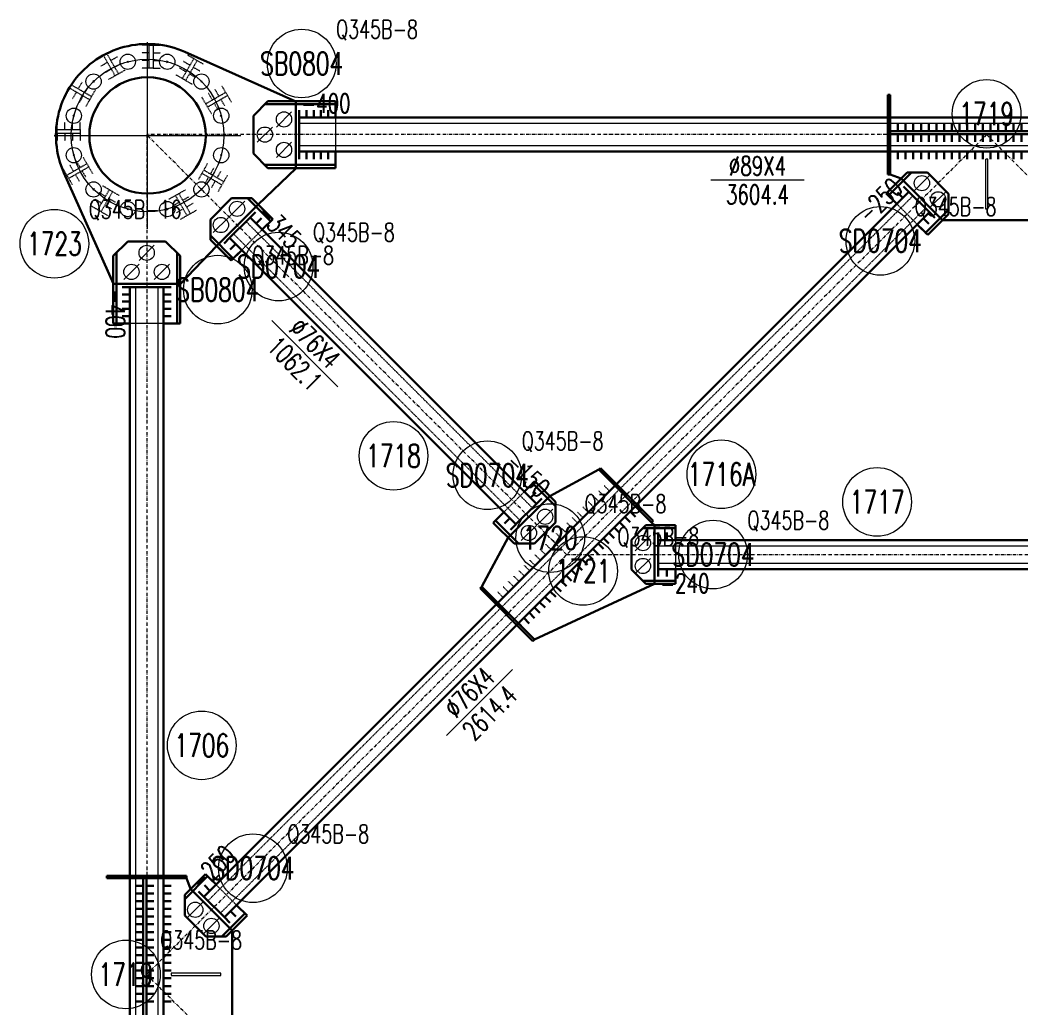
# Model space of a CAD drawing. Extents: x 200306 to 244369, y -126880 to -87343.
# Drawn here: x 207257 to 209884, y -112547 to -109954 of the extents above; entities that cross this region are included whole.
import ezdxf
from ezdxf.enums import TextEntityAlignment as Align

# ---------------------------------------------------------------- set-up
doc = ezdxf.new("R2010")
doc.units = 0
doc.header["$MEASUREMENT"] = 0
doc.linetypes.add('Dash', pattern=[2.75, 2, -0.75])
doc.linetypes.add('DashDot', pattern=[15.6, 9, -3, 0.6, -3])
doc.layers.get('0').update_dxf_attribs({"linetype": 'CONTINUOUS', "lineweight": 25})
doc.styles.get("Standard").update_dxf_attribs({"font": 'simplex.shx', "width": 0.7, "height": 3, "bigfont": 'gbhzfs.shx'})

# ---------------------------------------------------------------- blocks, each defined once
blk = doc.blocks.new('M20X55S')
at = {"color": 3, "linetype": 'Continuous', "lineweight": 13}
blk.add_line((-1, -1), (1, 1), dxfattribs=at)
blk.add_circle((0, 0), 1, dxfattribs=at)
blk = doc.blocks.new('DefaultBolt')
at = {"color": 3, "linetype": 'Continuous', "lineweight": 13}
for p, q in [((-0.1, -0.1), (0.1, 0.1)), ((0.1, -0.1), (-0.1, 0.1))]:
    blk.add_line(p, q, dxfattribs=at)
blk.add_circle((0, 0), 1, dxfattribs=at)

msp = doc.modelspace()

# ---------------------------------------------------------------- linework, layer by layer
at = {"color": 2, "linetype": 'Continuous', "lineweight": 13}
for p, q in [((207591.18609, -110501.70176), (207591.18609, -110011.70176)), ((207346.18609, -110256.70176), (207836.18609, -110256.70176))]:
    msp.add_line(p, q, dxfattribs=at)
at = {"color": 1, "linetype": 'Dash', "lineweight": 20}
for p, q in [((207484.73528, -110042.64409), (207502.04177, -110032.65218)), ((207595.78944, -110019.52196), (207575.90935, -110019.52196)), ((207595.78944, -110039.65955), (207575.90935, -110039.65955)), ((207595.78944, -110019.52196), (207605.72948, -110019.52196)), ((207595.78944, -110079.93474), (207595.78944, -110019.52196)), ((207605.72948, -110019.52196), (207625.60957, -110019.52196)), ((207605.72948, -110019.52196), (207605.72948, -110079.93474)), ((207605.72948, -110039.65955), (207625.60957, -110039.65955)), ((207476.08204, -110047.64004), (207458.77555, -110057.63194)), ((207486.16507, -110065.10437), (207468.85859, -110075.09628)), ((207476.08204, -110047.64004), (207484.73528, -110042.64409)), ((207506.33115, -110100.03304), (207476.08204, -110047.64004)), ((207484.73528, -110042.64409), (207514.98439, -110095.03708)), ((207494.81832, -110060.10842), (207512.1248, -110050.11651)), ((207504.90135, -110077.57275), (207522.20784, -110067.58085)), ((207595.78944, -110059.79715), (207575.90935, -110059.79715)), ((207605.72948, -110059.79715), (207625.60957, -110059.79715)), ((207682.50283, -110107.48273), (207712.68962, -110055.19767)), ((207702.62736, -110072.62602), (207685.49914, -110062.73704)), ((207721.25373, -110060.14216), (207691.06694, -110112.42722)), ((207712.68962, -110055.19767), (207695.5614, -110045.30869)), ((207712.68962, -110055.19767), (207721.25373, -110060.14216)), ((207721.25373, -110060.14216), (207738.38195, -110070.03114)), ((207496.24811, -110082.5687), (207478.94162, -110092.56061)), ((207514.98439, -110095.03708), (207532.29088, -110085.04518)), ((207595.78944, -110079.93474), (207575.90935, -110079.93474)), ((207605.72948, -110079.93474), (207595.78944, -110079.93474)), ((207605.72948, -110079.93474), (207625.60957, -110079.93474)), ((207692.56509, -110090.05437), (207675.43687, -110080.16539)), ((207711.19147, -110077.57051), (207728.31969, -110087.4595)), ((207392.12437, -110124.2772), (207402.11627, -110106.97071)), ((207409.60534, -110134.36984), (207419.59724, -110117.06335)), ((207506.33115, -110100.03304), (207489.02466, -110110.02494)), ((207514.98439, -110095.03708), (207506.33115, -110100.03304)), ((207682.50283, -110107.48273), (207665.37461, -110097.59374)), ((207691.06694, -110112.42722), (207682.50283, -110107.48273)), ((207691.06694, -110112.42722), (207708.19516, -110122.3162)), ((207701.1292, -110094.99886), (207718.25742, -110104.88785)), ((207387.12842, -110132.93044), (207377.13651, -110150.23692)), ((207387.12842, -110132.93044), (207392.12437, -110124.2772)), ((207439.57133, -110163.20837), (207387.12842, -110132.93044)), ((207392.12437, -110124.2772), (207444.56728, -110154.55512)), ((207404.60939, -110143.02308), (207394.61748, -110160.32957)), ((207427.08631, -110144.46248), (207437.07821, -110127.15599)), ((207444.56728, -110154.55512), (207454.55918, -110137.24864)), ((207743.71815, -110173.80243), (207796.02031, -110143.60576)), ((207761.1522, -110163.73687), (207751.26322, -110146.60865)), ((207778.58625, -110153.67132), (207768.69727, -110136.5431)), ((207796.02031, -110143.60576), (207786.13133, -110126.47754)), ((207796.02031, -110143.60576), (207800.9648, -110152.16987)), ((207422.09036, -110153.11572), (207412.09845, -110170.42221)), ((207439.57133, -110163.20837), (207429.57942, -110180.51485)), ((207444.56728, -110154.55512), (207439.57133, -110163.20837)), ((207743.71815, -110173.80243), (207733.82916, -110156.67421)), ((207800.9648, -110152.16987), (207748.66264, -110182.36654)), ((207766.09669, -110172.30098), (207775.98567, -110189.4292)), ((207783.53075, -110162.23543), (207793.41973, -110179.36364)), ((207800.9648, -110152.16987), (207810.85378, -110169.29809)), ((207748.66264, -110182.36654), (207743.71815, -110173.80243)), ((207748.66264, -110182.36654), (207758.55162, -110199.49476)), ((207354.00628, -110241.30475), (207354.00628, -110221.42466)), ((207374.19787, -110241.30475), (207374.19787, -110221.42466)), ((207394.38945, -110241.30475), (207394.38945, -110221.42466)), ((207414.58103, -110241.30475), (207414.58103, -110221.42466)), ((211593.3729, -110225.01495), (207988.99928, -110225.01495)), ((208083.99928, -110210.01495), (208083.99928, -110299.01495)), ((207354.00628, -110241.30475), (207414.58103, -110241.30475)), ((207354.00628, -110251.24479), (207354.00628, -110241.30475)), ((207354.00628, -110251.24479), (207354.00628, -110271.12488)), ((207414.58103, -110251.24479), (207354.00628, -110251.24479)), ((207374.19787, -110251.24479), (207374.19787, -110271.12488)), ((207394.38945, -110251.24479), (207394.38945, -110271.12488)), ((207414.58103, -110241.30475), (207414.58103, -110251.24479)), ((207414.58103, -110251.24479), (207414.58103, -110271.12488)), ((211593.3729, -110284.01495), (207988.99928, -110284.01495)), ((209538.33013, -110358.82791), (209538.33013, -110299.01495)), ((207379.68137, -110360.88371), (207432.16723, -110330.58098)), ((207414.67195, -110340.68189), (207404.78296, -110323.55367)), ((207432.16723, -110330.58098), (207422.27825, -110313.45276)), ((207432.16723, -110330.58098), (207437.11172, -110339.14509)), ((207738.70506, -110347.46967), (207748.69697, -110330.16319)), ((209788.18609, -110318.83481), (209788.18609, -110448.83481)), ((209794.18609, -110318.83481), (209788.18609, -110318.83481)), ((209794.18609, -110448.83481), (209794.18609, -110318.83481)), ((207379.68137, -110360.88371), (207369.79239, -110343.75549)), ((207437.11172, -110339.14509), (207384.62587, -110369.44782)), ((207397.17666, -110350.7828), (207387.28768, -110333.65458)), ((207419.61644, -110349.246), (207429.50542, -110366.37422)), ((207437.11172, -110339.14509), (207447.00071, -110356.27331)), ((207733.70911, -110356.12291), (207723.71721, -110373.4294)), ((207733.70911, -110356.12291), (207738.70506, -110347.46967)), ((207786.19421, -110386.4252), (207733.70911, -110356.12291)), ((207738.70506, -110347.46967), (207791.19017, -110377.77196)), ((207756.2001, -110357.57043), (207766.192, -110340.26395)), ((207773.69513, -110367.6712), (207783.68704, -110350.36471)), ((207384.62587, -110369.44782), (207379.68137, -110360.88371)), ((207384.62587, -110369.44782), (207394.51485, -110386.57603)), ((207402.12115, -110359.34691), (207412.01013, -110376.47513)), ((207751.20415, -110366.22368), (207741.21224, -110383.53016)), ((207768.69918, -110376.32444), (207758.70728, -110393.63093)), ((207791.19017, -110377.77196), (207786.19421, -110386.4252)), ((207791.19017, -110377.77196), (207801.18207, -110360.46547)), ((207460.7685, -110451.53536), (207491.08723, -110399.02178)), ((207480.98099, -110416.5263), (207463.85277, -110406.63732)), ((207499.65134, -110403.96627), (207469.33261, -110456.47985)), ((207491.08723, -110399.02178), (207473.95901, -110389.13279)), ((207491.08723, -110399.02178), (207499.65134, -110403.96627)), ((207499.65134, -110403.96627), (207516.77956, -110413.85525)), ((207664.59852, -110414.16017), (207673.25176, -110409.16422)), ((207673.25176, -110409.16422), (207690.55825, -110399.17232)), ((207673.25176, -110409.16422), (207703.58902, -110461.70989)), ((207786.19421, -110386.4252), (207776.20231, -110403.73169)), ((207470.87474, -110434.03083), (207453.74652, -110424.14185)), ((207489.5451, -110421.47079), (207506.67332, -110431.35978)), ((207664.59852, -110414.16017), (207647.29203, -110424.15208)), ((207674.71094, -110431.6754), (207657.40445, -110441.6673)), ((207694.93577, -110466.70584), (207664.59852, -110414.16017)), ((207683.36418, -110426.67944), (207700.67066, -110416.68754)), ((207693.4766, -110444.19467), (207710.78308, -110434.20276)), ((209598.14594, -110415.02819), (207749.51252, -112263.66161)), ((207460.7685, -110451.53536), (207443.64028, -110441.64638)), ((207469.33261, -110456.47985), (207460.7685, -110451.53536)), ((207469.33261, -110456.47985), (207486.46083, -110466.36883)), ((207479.43885, -110438.97532), (207496.56707, -110448.8643)), ((207684.82335, -110449.19062), (207667.51687, -110459.18252)), ((207703.58902, -110461.70989), (207694.93577, -110466.70584)), ((207703.58902, -110461.70989), (207720.8955, -110451.71799)), ((209630.67285, -110447.5551), (207782.03943, -112296.18852)), ((209609.45965, -110489.98151), (209555.71953, -110436.24139)), ((209788.18609, -110448.83481), (209794.18609, -110448.83481)), ((207694.93577, -110466.70584), (207677.62929, -110476.69775)), ((208600.26344, -111233.2522), (207849.3215, -110482.31026)), ((207891.77706, -110503.55262), (207838.03695, -110557.29273)), ((208567.73653, -111265.77911), (207816.79459, -110514.83717)), ((207559.49928, -110654.51495), (207559.49928, -114258.88857)), ((207618.49928, -110654.51495), (207618.49928, -114258.88857)), ((207633.49928, -110749.51495), (207544.49928, -110749.51495)), ((208774.37944, -111133.01077), (208816.69749, -111175.32882)), ((208816.69749, -111175.32882), (208802.55621, -111161.18754)), ((208525.34312, -111244.5989), (208579.08323, -111190.85879)), ((208788.79892, -111203.2274), (208774.65763, -111189.08612)), ((208802.7482, -111189.27811), (208788.60692, -111175.13683)), ((208760.90034, -111231.12598), (208746.75906, -111216.98469)), ((208774.84963, -111217.17669), (208760.70835, -111203.0354)), ((208733.00176, -111259.02455), (208718.86048, -111244.88327)), ((208746.95105, -111245.07526), (208732.80977, -111230.93398)), ((208870.46274, -111228.97841), (208912.69538, -111271.21105)), ((208705.10319, -111286.92313), (208690.9619, -111272.78185)), ((208719.05247, -111272.97384), (208704.91119, -111258.83256)), ((208677.20461, -111314.82171), (208663.06333, -111300.68042)), ((208691.1539, -111300.87242), (208677.01262, -111286.73113)), ((208649.30603, -111342.72028), (208635.16475, -111328.579)), ((208663.25532, -111328.77099), (208649.11404, -111314.62971)), ((208975.09268, -111317.60836), (208975.09268, -111393.60836)), ((208635.35674, -111356.66957), (208621.21546, -111342.52829)), ((208930.09268, -111332.60836), (210652.27949, -111332.60836)), ((208607.45817, -111384.56815), (208593.31689, -111370.42686)), ((208621.40746, -111370.61886), (208607.26617, -111356.47758)), ((208930.09268, -111378.60836), (210652.27949, -111378.60836)), ((208579.55959, -111412.46672), (208565.41831, -111398.32544)), ((208593.50888, -111398.51743), (208579.3676, -111384.37615)), ((208551.66101, -111440.3653), (208537.51973, -111426.22402)), ((208565.6103, -111426.41601), (208551.46902, -111412.27473)), ((208509.81315, -111482.21316), (208467.49509, -111439.89511)), ((208523.76244, -111468.26388), (208509.62116, -111454.12259)), ((208537.71173, -111454.31459), (208523.57044, -111440.17331)), ((208509.81315, -111482.21316), (208495.67187, -111468.07188)), ((208605.75321, -111578.15323), (208563.52057, -111535.92059)), ((207633.49928, -112203.8458), (207693.31224, -112203.8458)), ((207770.72572, -112221.2352), (207824.46584, -112274.97532)), ((207653.31914, -112453.70176), (207653.31914, -112459.70176)), ((207783.31914, -112453.70176), (207653.31914, -112453.70176)), ((207783.31914, -112459.70176), (207783.31914, -112453.70176)), ((207653.31914, -112459.70176), (207783.31914, -112459.70176))]:
    msp.add_line(p, q, dxfattribs=at)
at = {"color": 7, "linetype": 'Continuous', "lineweight": 30}
for p, q in [((207988.99928, -110210.01495), (207988.99928, -110190.01495)), ((208007.99928, -110210.01495), (208007.99928, -110190.01495)), ((208026.99928, -110210.01495), (208026.99928, -110190.01495)), ((208045.99928, -110210.01495), (208045.99928, -110190.01495)), ((208064.99928, -110210.01495), (208064.99928, -110190.01495)), ((208083.99928, -110210.01495), (208083.99928, -110190.01495)), ((209538.33013, -110245.67328), (209538.33013, -110225.7932)), ((209558.55861, -110245.67328), (209558.55861, -110225.7932)), ((209578.78708, -110245.67328), (209578.78708, -110225.7932)), ((209599.01556, -110245.67328), (209599.01556, -110225.7932)), ((209619.24404, -110245.67328), (209619.24404, -110225.7932)), ((209639.47251, -110245.67328), (209639.47251, -110225.7932)), ((209659.70099, -110245.67328), (209659.70099, -110225.7932)), ((209679.92947, -110245.67328), (209679.92947, -110225.7932)), ((209700.15794, -110245.67328), (209700.15794, -110225.7932)), ((209720.38642, -110245.67328), (209720.38642, -110225.7932)), ((209740.6149, -110245.67328), (209740.6149, -110225.7932)), ((209760.84337, -110245.67328), (209760.84337, -110225.7932)), ((209781.07185, -110245.67328), (209781.07185, -110225.7932)), ((209801.30033, -110245.67328), (209801.30033, -110225.7932)), ((209821.5288, -110245.67328), (209821.5288, -110225.7932)), ((209841.75728, -110245.67328), (209841.75728, -110225.7932)), ((209861.98576, -110245.67328), (209861.98576, -110225.7932)), ((209882.21423, -110245.67328), (209882.21423, -110225.7932)), ((209538.33013, -110253.62532), (209538.33013, -110273.5054)), ((209558.55861, -110253.62532), (209558.55861, -110273.5054)), ((209578.78708, -110253.62532), (209578.78708, -110273.5054)), ((209599.01556, -110253.62532), (209599.01556, -110273.5054)), ((209619.24404, -110253.62532), (209619.24404, -110273.5054)), ((209639.47251, -110253.62532), (209639.47251, -110273.5054)), ((209659.70099, -110253.62532), (209659.70099, -110273.5054)), ((209679.92947, -110253.62532), (209679.92947, -110273.5054)), ((209700.15794, -110253.62532), (209700.15794, -110273.5054)), ((209720.38642, -110253.62532), (209720.38642, -110273.5054)), ((209740.6149, -110253.62532), (209740.6149, -110273.5054)), ((209760.84337, -110253.62532), (209760.84337, -110273.5054)), ((209781.07185, -110253.62532), (209781.07185, -110273.5054)), ((209801.30033, -110253.62532), (209801.30033, -110273.5054)), ((209821.5288, -110253.62532), (209821.5288, -110273.5054)), ((209841.75728, -110253.62532), (209841.75728, -110273.5054)), ((209861.98576, -110253.62532), (209861.98576, -110273.5054)), ((209882.21423, -110253.62532), (209882.21423, -110273.5054)), ((207988.99928, -110299.01495), (207988.99928, -110319.01495)), ((208007.99928, -110299.01495), (208007.99928, -110319.01495)), ((208026.99928, -110299.01495), (208026.99928, -110319.01495)), ((208045.99928, -110299.01495), (208045.99928, -110319.01495)), ((208064.99928, -110299.01495), (208064.99928, -110319.01495)), ((208083.99928, -110299.01495), (208083.99928, -110319.01495)), ((209538.33013, -110299.01495), (209538.33013, -110319.01495)), ((209558.55861, -110299.01495), (209558.55861, -110319.01495)), ((209578.78708, -110299.01495), (209578.78708, -110319.01495)), ((209599.01556, -110299.01495), (209599.01556, -110319.01495)), ((209619.24404, -110299.01495), (209619.24404, -110319.01495)), ((209639.47251, -110299.01495), (209639.47251, -110319.01495)), ((209659.70099, -110299.01495), (209659.70099, -110319.01495)), ((209679.92947, -110299.01495), (209679.92947, -110319.01495)), ((209700.15794, -110299.01495), (209700.15794, -110319.01495)), ((209720.38642, -110299.01495), (209720.38642, -110319.01495)), ((209740.6149, -110299.01495), (209740.6149, -110319.01495)), ((209760.84337, -110299.01495), (209760.84337, -110319.01495)), ((209781.07185, -110299.01495), (209781.07185, -110319.01495)), ((209801.30033, -110299.01495), (209801.30033, -110319.01495)), ((209821.5288, -110299.01495), (209821.5288, -110319.01495)), ((209841.75728, -110299.01495), (209841.75728, -110319.01495)), ((209861.98576, -110299.01495), (209861.98576, -110319.01495)), ((209882.21423, -110299.01495), (209882.21423, -110319.01495)), ((209571.62943, -110420.33149), (209557.4873, -110406.18936)), ((209587.53934, -110404.42159), (209573.3972, -110390.27945)), ((209555.71953, -110436.24139), (209541.57739, -110422.09926)), ((207859.95918, -110471.73473), (207874.10131, -110457.5926)), ((209641.27945, -110458.1617), (209655.42159, -110472.30384)), ((207875.86812, -110487.64368), (207890.01025, -110473.50154)), ((209625.36955, -110474.07161), (209639.51168, -110488.21374)), ((207891.77706, -110503.55262), (207905.9192, -110489.41048)), ((209609.45965, -110489.98151), (209623.60178, -110504.12365)), ((207806.21906, -110525.47485), (207792.07692, -110539.61698)), ((207822.128, -110541.38379), (207807.98587, -110555.52593)), ((207838.03695, -110557.29273), (207823.89481, -110571.43487)), ((207544.49928, -110654.51495), (207524.49928, -110654.51495)), ((207633.49928, -110654.51495), (207653.49928, -110654.51495)), ((207544.49928, -110673.51495), (207524.49928, -110673.51495)), ((207544.49928, -110692.51495), (207524.49928, -110692.51495)), ((207633.49928, -110673.51495), (207653.49928, -110673.51495)), ((207633.49928, -110692.51495), (207653.49928, -110692.51495)), ((207544.49928, -110711.51495), (207524.49928, -110711.51495)), ((207633.49928, -110711.51495), (207653.49928, -110711.51495)), ((207544.49928, -110730.51495), (207524.49928, -110730.51495)), ((207544.49928, -110749.51495), (207524.49928, -110749.51495)), ((207633.49928, -110730.51495), (207653.49928, -110730.51495)), ((207633.49928, -110749.51495), (207653.49928, -110749.51495)), ((208579.08323, -111190.85879), (208593.22537, -111176.71665)), ((208594.99217, -111206.76773), (208609.13431, -111192.62559)), ((208610.90112, -111222.67667), (208625.04325, -111208.53454)), ((208525.34312, -111244.5989), (208511.20098, -111258.74104)), ((208856.51082, -111242.93033), (208870.65296, -111257.07247)), ((208870.46274, -111228.97841), (208884.60488, -111243.12055)), ((208541.25206, -111260.50785), (208527.10992, -111274.64998)), ((208557.161, -111276.41679), (208543.01886, -111290.55892)), ((208828.60699, -111270.83416), (208842.74913, -111284.9763)), ((208842.55891, -111256.88225), (208856.70104, -111271.02438)), ((208800.70316, -111298.738), (208814.84529, -111312.88013)), ((208814.65507, -111284.78608), (208828.79721, -111298.92822)), ((208930.09268, -111317.60836), (208930.09268, -111297.60836)), ((208952.59268, -111317.60836), (208952.59268, -111297.60836)), ((208975.09268, -111317.60836), (208975.09268, -111297.60836)), ((208772.79932, -111326.64183), (208786.94146, -111340.78397)), ((208786.75124, -111312.68992), (208800.89338, -111326.83205)), ((208744.89549, -111354.54567), (208759.03763, -111368.6878)), ((208758.84741, -111340.59375), (208772.98954, -111354.73588)), ((208730.94357, -111368.49758), (208745.08571, -111382.63972)), ((208703.03974, -111396.40142), (208717.18187, -111410.54355)), ((208716.99166, -111382.4495), (208731.13379, -111396.59164)), ((208930.09268, -111393.60836), (208930.09268, -111413.60836)), ((208952.59268, -111393.60836), (208952.59268, -111413.60836)), ((208975.09268, -111393.60836), (208975.09268, -111413.60836)), ((208675.13591, -111424.30525), (208689.27804, -111438.44739)), ((208689.08782, -111410.35333), (208703.22996, -111424.49547)), ((208647.23207, -111452.20908), (208661.37421, -111466.35122)), ((208661.18399, -111438.25717), (208675.32612, -111452.3993)), ((208619.32824, -111480.11292), (208633.47037, -111494.25505)), ((208633.28015, -111466.161), (208647.42229, -111480.30314)), ((208591.4244, -111508.01675), (208605.56654, -111522.15889)), ((208605.37632, -111494.06484), (208619.51846, -111508.20697)), ((208563.52057, -111535.92059), (208577.66271, -111550.06272)), ((208577.47249, -111521.96867), (208591.61462, -111536.1108)), ((207580.15761, -112203.8458), (207560.27752, -112203.8458)), ((207588.10965, -112203.8458), (207607.98973, -112203.8458)), ((207633.49928, -112203.8458), (207653.49928, -112203.8458)), ((207770.72572, -112221.2352), (207756.58359, -112207.09307)), ((207580.15761, -112224.07428), (207560.27752, -112224.07428)), ((207580.15761, -112244.30276), (207560.27752, -112244.30276)), ((207588.10965, -112224.07428), (207607.98973, -112224.07428)), ((207588.10965, -112244.30276), (207607.98973, -112244.30276)), ((207633.49928, -112224.07428), (207653.49928, -112224.07428)), ((207633.49928, -112244.30276), (207653.49928, -112244.30276)), ((207738.90592, -112253.05501), (207724.76378, -112238.91287)), ((207754.81582, -112237.14511), (207740.67368, -112223.00297)), ((207580.15761, -112264.53123), (207560.27752, -112264.53123)), ((207588.10965, -112264.53123), (207607.98973, -112264.53123)), ((207633.49928, -112264.53123), (207653.49928, -112264.53123)), ((207580.15761, -112284.75971), (207560.27752, -112284.75971)), ((207588.10965, -112284.75971), (207607.98973, -112284.75971)), ((207633.49928, -112284.75971), (207653.49928, -112284.75971)), ((207808.55593, -112290.88522), (207822.69807, -112305.02736)), ((207824.46584, -112274.97532), (207838.60797, -112289.11745)), ((207580.15761, -112304.98819), (207560.27752, -112304.98819)), ((207580.15761, -112325.21666), (207560.27752, -112325.21666)), ((207588.10965, -112304.98819), (207607.98973, -112304.98819)), ((207588.10965, -112325.21666), (207607.98973, -112325.21666)), ((207633.49928, -112304.98819), (207653.49928, -112304.98819)), ((207633.49928, -112325.21666), (207653.49928, -112325.21666)), ((207792.64603, -112306.79512), (207806.78817, -112320.93726)), ((207580.15761, -112345.44514), (207560.27752, -112345.44514)), ((207588.10965, -112345.44514), (207607.98973, -112345.44514)), ((207633.49928, -112345.44514), (207653.49928, -112345.44514)), ((207580.15761, -112365.67362), (207560.27752, -112365.67362)), ((207588.10965, -112365.67362), (207607.98973, -112365.67362)), ((207633.49928, -112365.67362), (207653.49928, -112365.67362)), ((207580.15761, -112385.90209), (207560.27752, -112385.90209)), ((207580.15761, -112406.13057), (207560.27752, -112406.13057)), ((207588.10965, -112385.90209), (207607.98973, -112385.90209)), ((207588.10965, -112406.13057), (207607.98973, -112406.13057)), ((207633.49928, -112385.90209), (207653.49928, -112385.90209)), ((207633.49928, -112406.13057), (207653.49928, -112406.13057)), ((207580.15761, -112426.35905), (207560.27752, -112426.35905)), ((207588.10965, -112426.35905), (207607.98973, -112426.35905)), ((207633.49928, -112426.35905), (207653.49928, -112426.35905)), ((207580.15761, -112446.58752), (207560.27752, -112446.58752)), ((207588.10965, -112446.58752), (207607.98973, -112446.58752)), ((207633.49928, -112446.58752), (207653.49928, -112446.58752)), ((207580.15761, -112466.816), (207560.27752, -112466.816)), ((207588.10965, -112466.816), (207607.98973, -112466.816)), ((207633.49928, -112466.816), (207653.49928, -112466.816)), ((207580.15761, -112487.04448), (207560.27752, -112487.04448)), ((207580.15761, -112507.27295), (207560.27752, -112507.27295)), ((207588.10965, -112487.04448), (207607.98973, -112487.04448)), ((207588.10965, -112507.27295), (207607.98973, -112507.27295)), ((207633.49928, -112487.04448), (207653.49928, -112487.04448)), ((207633.49928, -112507.27295), (207653.49928, -112507.27295)), ((207580.15761, -112527.50143), (207560.27752, -112527.50143)), ((207588.10965, -112527.50143), (207607.98973, -112527.50143)), ((207633.49928, -112527.50143), (207653.49928, -112527.50143))]:
    msp.add_line(p, q, dxfattribs=at)
at = {"color": 2, "linetype": 'DashDot', "lineweight": 15}
for p, q in [((211993.3729, -110254.51495), (207588.99928, -110254.51495)), ((209791.18609, -110254.51495), (207588.99928, -112456.70176)), ((207588.99928, -110254.51495), (207588.99928, -114658.88857)), ((208690.0596, -111355.57527), (207589.12093, -110254.6366)), ((209791.18609, -110254.51495), (211993.3729, -112456.70176)), ((208690.09268, -111355.60836), (210892.27949, -111355.60836)), ((209791.18609, -114658.88857), (207588.99928, -112456.70176))]:
    msp.add_line(p, q, dxfattribs=at)
at = {"color": 7, "linetype": 'Continuous', "lineweight": 13}
for p, q in [((209312.95715, -110374.01495), (209067.95715, -110374.01495)), ((208090.08954, -110915.41134), (207916.84838, -110742.17018)), ((208548.51076, -111656.99641), (208375.2696, -111830.23757))]:
    msp.add_line(p, q, dxfattribs=at)
at = {"color": 7, "linetype": 'Continuous', "lineweight": 30}
for points in [[(207482.95518, -110042.49142), (207492.11929, -110038.1022)], [(207492.11929, -110038.1022), (207501.46097, -110034.10481)], [(207501.46097, -110034.10481), (207510.96347, -110030.50642)], [(207510.96347, -110030.50642), (207520.60978, -110027.31348)], [(207520.60978, -110027.31348), (207530.38259, -110024.53171)], [(207530.38259, -110024.53171), (207540.26438, -110022.16609)], [(207540.26438, -110022.16609), (207550.23746, -110020.22088)], [(207550.23746, -110020.22088), (207560.28393, -110018.69954)], [(207560.28393, -110018.69954), (207570.38579, -110017.60482)], [(207570.38579, -110017.60482), (207580.52494, -110016.93867)], [(207580.52494, -110016.93867), (207590.6832, -110016.70229)], [(207590.6832, -110016.70229), (207600.84235, -110016.8961)], [(207600.84235, -110016.8961), (207610.9842, -110017.51975)], [(207610.9842, -110017.51975), (207621.09057, -110018.57213)], [(207621.09057, -110018.57213), (207631.14332, -110020.05135)], [(207631.14332, -110020.05135), (207641.12446, -110021.95475)], [(207641.12446, -110021.95475), (207651.01609, -110024.27893)], [(207651.01609, -110024.27893), (207660.80047, -110027.01972)], [(207660.80047, -110027.01972), (207670.46007, -110030.17221)], [(207670.46007, -110030.17221), (207679.97757, -110033.73075)], [(207679.97757, -110033.73075), (207689.33592, -110037.68895)], [(207689.33592, -110037.68895), (207979.87928, -110167.89495)], [(207440.36042, -110070.01588), (207448.39764, -110063.79904)], [(207448.39764, -110063.79904), (207456.69081, -110057.92797)], [(207456.69081, -110057.92797), (207465.22505, -110052.4132)], [(207465.22505, -110052.4132), (207473.98508, -110047.2646)], [(207473.98508, -110047.2646), (207482.95518, -110042.49142)], [(207411.05168, -110098.10922), (207417.92603, -110090.62662)], [(207417.92603, -110090.62662), (207425.11095, -110083.4417)], [(207425.11095, -110083.4417), (207432.59355, -110076.56735)], [(207432.59355, -110076.56735), (207440.36042, -110070.01588)], [(207392.4123, -110122.20648), (207398.28337, -110113.91332)], [(207398.28337, -110113.91332), (207404.50021, -110105.87609)], [(207404.50021, -110105.87609), (207411.05168, -110098.10922)], [(207376.97575, -110148.47086), (207381.74893, -110139.50075)], [(207381.74893, -110139.50075), (207386.89752, -110130.74073)], [(207386.89752, -110130.74073), (207392.4123, -110122.20648)], [(207364.99075, -110176.47915), (207368.58914, -110166.97664)], [(207368.58914, -110166.97664), (207372.58653, -110157.63496)], [(207372.58653, -110157.63496), (207376.97575, -110148.47086)], [(207868.99928, -110205.01495), (207906.99928, -110167.01495)], [(207898.99928, -110175.01495), (207906.99928, -110167.01495)], [(207906.99928, -110167.01495), (208083.99928, -110167.01495)], [(207906.99928, -110167.01495), (208083.99928, -110167.01495)], [(207979.87928, -110167.89495), (207979.87928, -110342.89495)], [(208083.99928, -110167.01495), (208083.99928, -110175.01495)], [(208083.99928, -110167.01495), (208083.99928, -110210.01495)], [(209532.33013, -110150.17297), (209538.33013, -110150.17297)], [(209532.33013, -110324.06243), (209532.33013, -110150.17297)], [(209538.33013, -110150.17297), (209538.33013, -110324.06243)], [(207356.65042, -110205.78006), (207359.01603, -110195.89826)], [(207359.01603, -110195.89826), (207361.79781, -110186.12545)], [(207361.79781, -110186.12545), (207364.99075, -110176.47915)], [(208083.99928, -110175.01495), (207898.99928, -110175.01495)], [(209532.33013, -110184.5908), (209532.33013, -110358.82791)], [(209538.33013, -110184.5908), (209532.33013, -110184.5908)], [(209538.33013, -110358.82791), (209538.33013, -110184.5908)], [(207352.08915, -110235.90146), (207353.18387, -110225.7996)], [(207353.18387, -110225.7996), (207354.7052, -110215.75313)], [(207354.7052, -110215.75313), (207356.65042, -110205.78006)], [(207868.99928, -110304.01495), (207868.99928, -110205.01495)], [(207988.99928, -110210.01495), (211593.3729, -110210.01495)], [(207988.99928, -110299.01495), (207988.99928, -110210.01495)], [(207351.18662, -110256.19887), (207351.423, -110246.04061)], [(207351.423, -110246.04061), (207352.08915, -110235.90146)], [(209538.33013, -110245.67328), (209538.33013, -110253.62532)], [(210044.04205, -110245.67328), (209538.33013, -110245.67328)], [(207351.38042, -110266.35803), (207351.18662, -110256.19887)], [(207352.00408, -110276.49988), (207351.38042, -110266.35803)], [(207353.05646, -110286.60624), (207352.00408, -110276.49988)], [(209538.33013, -110253.62532), (210044.04205, -110253.62532)], [(207354.53567, -110296.659), (207353.05646, -110286.60624)], [(207356.43908, -110306.64013), (207354.53567, -110296.659)], [(207906.99928, -110342.01495), (207868.99928, -110304.01495)], [(211593.3729, -110299.01495), (207988.99928, -110299.01495)], [(208083.99928, -110299.01495), (208083.99928, -110342.01495)], [(209538.33013, -110299.01495), (210044.04205, -110299.01495)], [(207358.76326, -110316.53176), (207356.43908, -110306.64013)], [(207361.50405, -110326.31614), (207358.76326, -110316.53176)], [(207364.65654, -110335.97574), (207361.50405, -110326.31614)], [(209538.33013, -110324.06243), (209532.33013, -110324.06243)], [(207368.21508, -110345.49324), (207364.65654, -110335.97574)], [(207372.17328, -110354.85159), (207368.21508, -110345.49324)], [(207502.37928, -110645.39495), (207372.17328, -110354.85159)], [(207979.87928, -110342.89495), (207881.31463, -110437.93585)], [(207898.99928, -110334.01495), (208083.99928, -110334.01495)], [(207906.99928, -110342.01495), (207898.99928, -110334.01495)], [(208083.99928, -110342.01495), (207906.99928, -110342.01495)], [(208083.99928, -110342.01495), (207906.99928, -110342.01495)], [(208083.99928, -110334.01495), (208083.99928, -110342.01495)], [(209528.14237, -110408.66423), (209582.58959, -110354.21701)], [(209528.14237, -110408.66423), (209582.58959, -110354.21701)], [(209593.9033, -110354.21701), (209533.79922, -110414.32108)], [(209582.58959, -110354.21701), (209593.9033, -110354.21701)], [(209582.58959, -110354.21701), (209636.3297, -110354.21701)], [(209636.3297, -110354.21701), (209691.48403, -110409.37134)], [(209532.33013, -110358.82791), (209538.33013, -110358.82791)], [(209538.33013, -110359.01495), (209538.33013, -110358.82791)], [(209567.03324, -110369.77336), (209538.33013, -110359.01495)], [(209675.92768, -110478.6678), (209567.03324, -110369.77336)], [(207738.90592, -112253.05501), (209587.53934, -110404.42159)], [(209533.79922, -110414.32108), (209528.14237, -110408.66423)], [(209555.71953, -110436.24139), (209528.14237, -110408.66423)], [(209587.53934, -110404.42159), (209641.27945, -110458.1617)], [(209691.48403, -110409.37134), (209691.48403, -110463.11145)], [(207756.01747, -110476.68747), (207811.1718, -110421.53314)], [(207811.1718, -110421.53314), (207864.91029, -110421.53152)], [(207853.53478, -110421.46971), (207864.84814, -110421.46937)], [(207913.63523, -110481.57016), (207853.53478, -110421.46971)], [(207864.84814, -110421.46937), (207919.29208, -110475.91331)], [(207864.91029, -110421.53152), (207919.35423, -110475.97545)], [(207881.31463, -110437.93585), (207772.42018, -110546.8303)], [(209641.27945, -110458.1617), (207792.64603, -112306.79512)], [(209631.37996, -110511.90182), (209691.48403, -110451.79774)], [(209691.48403, -110451.79774), (209691.48403, -110463.11145)], [(207756.01584, -110530.42596), (207756.01747, -110476.68747)], [(207806.18799, -110525.44378), (207859.9281, -110471.70366)], [(207859.9281, -110471.70366), (208610.87004, -111222.6456)], [(207919.35423, -110475.97545), (207891.77706, -110503.55262)], [(207919.29208, -110475.91331), (207913.63523, -110481.57016)], [(209691.48403, -110463.11145), (209637.03681, -110517.55867)], [(209691.48403, -110463.11145), (209637.03681, -110517.55867)], [(209906.44449, -110478.6678), (209675.92768, -110478.6678)], [(209637.03681, -110517.55867), (209609.45965, -110489.98151)], [(209637.03681, -110517.55867), (209631.37996, -110511.90182)], [(207501.49928, -110572.51495), (207539.49928, -110534.51495)], [(207539.49928, -110534.51495), (207638.49928, -110534.51495)], [(207638.49928, -110534.51495), (207676.49928, -110572.51495)], [(207755.9537, -110530.36382), (207755.95404, -110519.05045)], [(207810.39764, -110584.80775), (207755.9537, -110530.36382)], [(207755.95404, -110519.05045), (207816.05449, -110579.1509)], [(207810.45978, -110584.8699), (207756.01584, -110530.42596)], [(208557.12993, -111276.38572), (207806.18799, -110525.44378)], [(207501.49928, -110572.51495), (207509.49928, -110564.51495)], [(207509.49928, -110564.51495), (207509.49928, -110749.51495)], [(207668.49928, -110564.51495), (207676.49928, -110572.51495)], [(207668.49928, -110749.51495), (207668.49928, -110564.51495)], [(207772.42018, -110546.8303), (207677.37928, -110645.39495)], [(207838.03695, -110557.29273), (207810.45978, -110584.8699)], [(207501.49928, -110749.51495), (207501.49928, -110572.51495)], [(207501.49928, -110749.51495), (207501.49928, -110572.51495)], [(207676.49928, -110572.51495), (207676.49928, -110749.51495)], [(207676.49928, -110572.51495), (207676.49928, -110749.51495)], [(207816.05449, -110579.1509), (207810.39764, -110584.80775)], [(207677.37928, -110645.39495), (207502.37928, -110645.39495)], [(207544.49928, -110654.51495), (207633.49928, -110654.51495)], [(207544.49928, -114258.88857), (207544.49928, -110654.51495)], [(207633.49928, -110654.51495), (207633.49928, -114258.88857)], [(207509.49928, -110749.51495), (207501.49928, -110749.51495)], [(207544.49928, -110749.51495), (207501.49928, -110749.51495)], [(207676.49928, -110749.51495), (207633.49928, -110749.51495)], [(207676.49928, -110749.51495), (207668.49928, -110749.51495)], [(208645.61107, -111202.23229), (208774.27365, -111132.90498)], [(208774.27365, -111132.90498), (208774.37944, -111133.01077)], [(208778.62208, -111128.76813), (208774.37944, -111133.01077)], [(208774.37944, -111133.01077), (208844.29614, -111202.92747)], [(208848.53878, -111198.68483), (208778.62208, -111128.76813)], [(208579.08323, -111190.85879), (208606.6604, -111163.28162)], [(208600.94139, -111168.87633), (208606.59825, -111163.21948)], [(208661.04184, -111228.97678), (208600.94139, -111168.87633)], [(208606.59825, -111163.21948), (208661.04219, -111217.66341)], [(208606.6604, -111163.28162), (208661.10433, -111217.72556)], [(208816.69749, -111175.32882), (208509.81315, -111482.21316)], [(208536.71662, -111311.12674), (208645.61107, -111202.23229)], [(208610.87004, -111222.6456), (208557.12993, -111276.38572)], [(208661.04219, -111217.66341), (208661.04184, -111228.97678)], [(208661.10433, -111217.72556), (208661.10271, -111271.46405)], [(208847.83532, -111197.86572), (208843.59268, -111202.10836)], [(208843.59268, -111202.10836), (208912.69538, -111271.21105)], [(208844.29614, -111202.92747), (208848.53878, -111198.68483)], [(208916.93802, -111266.96841), (208847.83532, -111197.86572)], [(208497.76595, -111272.17607), (208525.34312, -111244.5989)], [(208563.52057, -111535.92059), (208870.46274, -111228.97841)], [(208497.7038, -111272.11392), (208503.36066, -111266.45707)], [(208552.14774, -111326.55786), (208497.7038, -111272.11392)], [(208552.20989, -111326.62), (208497.76595, -111272.17607)], [(208503.36066, -111266.45707), (208563.46111, -111326.55752)], [(208661.10271, -111271.46405), (208605.94838, -111326.61838)], [(208912.69538, -111271.21105), (208916.93802, -111266.96841)], [(208912.69538, -111271.21105), (208920.09268, -111278.60836)], [(208860.09268, -111316.60836), (208898.09268, -111278.60836)], [(208890.09268, -111286.60836), (208898.09268, -111278.60836)], [(208975.09268, -111286.60836), (208890.09268, -111286.60836)], [(208898.09268, -111278.60836), (208975.09268, -111278.60836)], [(208898.09268, -111278.60836), (208975.09268, -111278.60836)], [(208920.09268, -111278.60836), (208920.09268, -111432.60836)], [(208975.09268, -111278.60836), (208975.09268, -111286.60836)], [(208975.09268, -111278.60836), (208975.09268, -111317.60836)], [(208467.3893, -111439.78932), (208536.71662, -111311.12674)], [(208563.46111, -111326.55752), (208552.14774, -111326.55786)], [(208605.94838, -111326.61838), (208552.20989, -111326.62)], [(208860.09268, -111394.60836), (208860.09268, -111316.60836)], [(208930.09268, -111393.60836), (208930.09268, -111317.60836)], [(208930.09268, -111317.60836), (210652.27949, -111317.60836)], [(208898.09268, -111432.60836), (208860.09268, -111394.60836)], [(210652.27949, -111393.60836), (208930.09268, -111393.60836)], [(208975.09268, -111393.60836), (208975.09268, -111432.60836)], [(208920.09268, -111432.60836), (208605.94698, -111578.34699)], [(208890.09268, -111424.60836), (208975.09268, -111424.60836)], [(208898.09268, -111432.60836), (208890.09268, -111424.60836)], [(208975.09268, -111432.60836), (208898.09268, -111432.60836)], [(208975.09268, -111432.60836), (208898.09268, -111432.60836)], [(208975.09268, -111424.60836), (208975.09268, -111432.60836)], [(208467.49509, -111439.89511), (208463.25245, -111444.13775)], [(208463.25245, -111444.13775), (208533.16916, -111514.05446)], [(208467.49509, -111439.89511), (208467.3893, -111439.78932)], [(208537.4118, -111509.81182), (208467.49509, -111439.89511)], [(208532.40787, -111513.29317), (208536.65051, -111509.05053)], [(208533.16916, -111514.05446), (208537.4118, -111509.81182)], [(208536.65051, -111509.05053), (208605.75321, -111578.15323)], [(208601.51057, -111582.39587), (208532.40787, -111513.29317)], [(208605.75321, -111578.15323), (208601.51057, -111582.39587)], [(208605.94698, -111578.34699), (208605.75321, -111578.15323)], [(207688.70134, -112248.10526), (207743.14856, -112193.65804)], [(207688.70134, -112248.10526), (207743.14856, -112193.65804)], [(207743.14856, -112193.65804), (207748.80541, -112199.31489)], [(207743.14856, -112193.65804), (207770.72572, -112221.2352)], [(207484.6573, -112197.8458), (207658.54676, -112197.8458)], [(207484.6573, -112203.8458), (207484.6573, -112197.8458)], [(207658.54676, -112203.8458), (207484.6573, -112203.8458)], [(207519.07513, -112197.8458), (207519.07513, -112203.8458)], [(207693.31224, -112197.8458), (207519.07513, -112197.8458)], [(207519.07513, -112203.8458), (207693.31224, -112203.8458)], [(207588.10965, -112203.8458), (207580.15761, -112203.8458)], [(207580.15761, -112203.8458), (207580.15761, -112709.55772)], [(207588.10965, -112709.55772), (207588.10965, -112203.8458)], [(207633.49928, -112709.55772), (207633.49928, -112203.8458)], [(207658.54676, -112197.8458), (207658.54676, -112203.8458)], [(207748.80541, -112199.31489), (207688.70134, -112259.41897)], [(207693.31224, -112203.8458), (207693.31224, -112197.8458)], [(207693.31224, -112203.8458), (207693.49928, -112203.8458)], [(207693.49928, -112203.8458), (207704.25768, -112232.54891)], [(207688.70134, -112259.41897), (207688.70134, -112248.10526)], [(207688.70134, -112301.84538), (207688.70134, -112248.10526)], [(207704.25768, -112232.54891), (207813.15213, -112341.44336)], [(207792.64603, -112306.79512), (207738.90592, -112253.05501)], [(207786.28207, -112356.99971), (207846.38615, -112296.89563)], [(207824.46584, -112274.97532), (207852.043, -112302.55248)], [(207846.38615, -112296.89563), (207852.043, -112302.55248)], [(207743.85566, -112356.99971), (207688.70134, -112301.84538)], [(207852.043, -112302.55248), (207797.59578, -112356.99971)], [(207852.043, -112302.55248), (207797.59578, -112356.99971)], [(207813.15213, -112341.44336), (207813.15213, -112571.96017)], [(207797.59578, -112356.99971), (207743.85566, -112356.99971)], [(207797.59578, -112356.99971), (207786.28207, -112356.99971)]]:
    msp.add_lwpolyline(points, dxfattribs=at)
at = {"color": 7, "linetype": 'Continuous', "lineweight": 13}
for centre in [(207995.49928, -110068.01495), (209791.18609, -110200.01495), (207346.9335, -110540.61008), (209512.58602, -110533.11502), (207934.91057, -110600.42625), (207775.49928, -110661.01495), (208236.10527, -111096.78241), (208482.2096, -111147.72527), (209095.77899, -111145.08352), (209504.15495, -111217.60836), (208646.98808, -111312.44593), (209074.09268, -111355.60836), (208733.25889, -111398.77456), (207733.49928, -111855.97282), (207867.59935, -112178.10169), (207534.49928, -112456.70176)]:
    msp.add_circle(centre, 90, dxfattribs=at)
at = {"color": 2, "linetype": 'Continuous', "lineweight": 13}
msp.add_circle((207591.18609, -110256.70176), 200, dxfattribs=at)
at = {"color": 7, "linetype": 'Continuous', "lineweight": 30}
msp.add_circle((207591.18609, -110256.70176), 152.5, dxfattribs=at)

# ---------------------------------------------------------------- block references
at = {"color": 3, "linetype": 'Continuous', "lineweight": 13, "xscale": 20, "yscale": 20, "zscale": 20}
for name, p in [('DefaultBolt', (207539.42228, -110063.5166)), ('DefaultBolt', (207642.9499, -110063.5166)), ('DefaultBolt', (207449.76473, -110115.28041)), ('DefaultBolt', (207732.60744, -110115.28041)), ('DefaultBolt', (207398.00092, -110204.93795)), ('DefaultBolt', (207784.37125, -110204.93795)), ('M20X55S', (207948.99928, -110214.51495)), ('M20X55S', (207898.99928, -110254.51495)), ('M20X55S', (207948.99928, -110294.51495)), ('DefaultBolt', (207398.00092, -110308.46557)), ('DefaultBolt', (207784.37125, -110308.46557)), ('DefaultBolt', (207449.76473, -110398.12312)), ('DefaultBolt', (207732.60744, -110398.12312)), ('M20X55S', (209621.48046, -110381.79417)), ('M20X55S', (209663.90687, -110424.22058)), ('DefaultBolt', (207539.42228, -110449.88693)), ('DefaultBolt', (207642.9499, -110449.88693)), ('M20X55S', (207826.01976, -110449.10902)), ('M20X55S', (207783.59335, -110491.53543)), ('M20X55S', (207588.99928, -110564.51495)), ('M20X55S', (207548.99928, -110614.51495)), ('M20X55S', (207628.99928, -110614.51495)), ('M20X55S', (208633.52683, -111256.61609)), ('M20X55S', (208591.10042, -111299.0425)), ('M20X55S', (208890.09268, -111325.60836)), ('M20X55S', (208890.09268, -111385.60836)), ('M20X55S', (207716.2785, -112286.99613)), ('M20X55S', (207758.70491, -112329.42254))]:
    msp.add_blockref(name, p, dxfattribs=at)

# ---------------------------------------------------------------- texts
at = {"color": 7, "linetype": 'Continuous', "lineweight": 13, "width": 0.7}
for s, p in [('Q345B-8', (208085.49928, -109978.01495)), ('Q345B-16', (207436.9335, -110450.61008)), ('Q345B-8', (209602.58602, -110443.11502)), ('Q345B-8', (208024.91057, -110510.42625)), ('Q345B-8', (207865.49928, -110571.01495)), ('Q345B-8', (208572.2096, -111057.72527)), ('Q345B-8', (208736.98808, -111222.44593)), ('Q345B-8', (209164.09268, -111265.60836)), ('Q345B-8', (208823.25889, -111308.77456)), ('Q345B-8', (207957.59935, -112088.10169)), ('Q345B-8', (207624.49928, -112366.70176))]:
    msp.add_text(s, height=48, dxfattribs=at).set_placement(p, align=Align.MIDDLE_LEFT)
for s, height, p in [('SB0804', 60, (207995.49928, -110068.01495)), ('-400', 50, (208058.99928, -110172.51495)), ('1719', 60, (209791.18609, -110200.01495)), ('%%C89X4', 50, (209190.45715, -110336.51495)), ('3604.4', 50, (209190.45715, -110411.51495)), ('1723', 60, (207346.9335, -110540.61008)), ('SD0704', 60, (209512.58602, -110533.11502)), ('SD0704', 60, (207934.91057, -110600.42625)), ('SB0804', 60, (207775.49928, -110661.01495)), ('1718', 60, (208236.10527, -111096.78241)), ('SD0704', 60, (208482.2096, -111147.72527)), ('1716A', 60, (209095.77899, -111145.08352)), ('1717', 60, (209504.15495, -111217.60836)), ('1720', 60, (208646.98808, -111312.44593)), ('SD0704', 60, (209074.09268, -111355.60836)), ('1721', 60, (208733.25889, -111398.77456)), ('-240', 50, (209000.09268, -111431.10836)), ('1706', 60, (207733.49928, -111855.97282)), ('SD0704', 60, (207867.59935, -112178.10169)), ('1719', 60, (207534.49928, -112456.70176))]:
    msp.add_text(s, height=height, dxfattribs=at).set_placement(p, align=Align.MIDDLE_CENTER)
for s, rotation, p in [('-250', 45, (209511.52536, -110427.40256)), ('-345', 315, (207935.94208, -110494.68463)), ('-400', 270, (207506.99928, -110724.51495)), ('%%C76X4', 315, (208029.98546, -110802.27426)), ('1062.1', 315, (207976.95245, -110855.30727)), ('-150', 315, (208587.88907, -111146.63162)), ('%%C76X4', 45, (208435.37368, -111717.10049)), ('2614.4', 45, (208488.40668, -111770.1335)), ('-250', 45, (207761.88689, -112177.04103))]:
    msp.add_text(s, height=50, rotation=rotation, dxfattribs=at).set_placement(p, align=Align.MIDDLE_CENTER)

doc.saveas('drawing.dxf')
